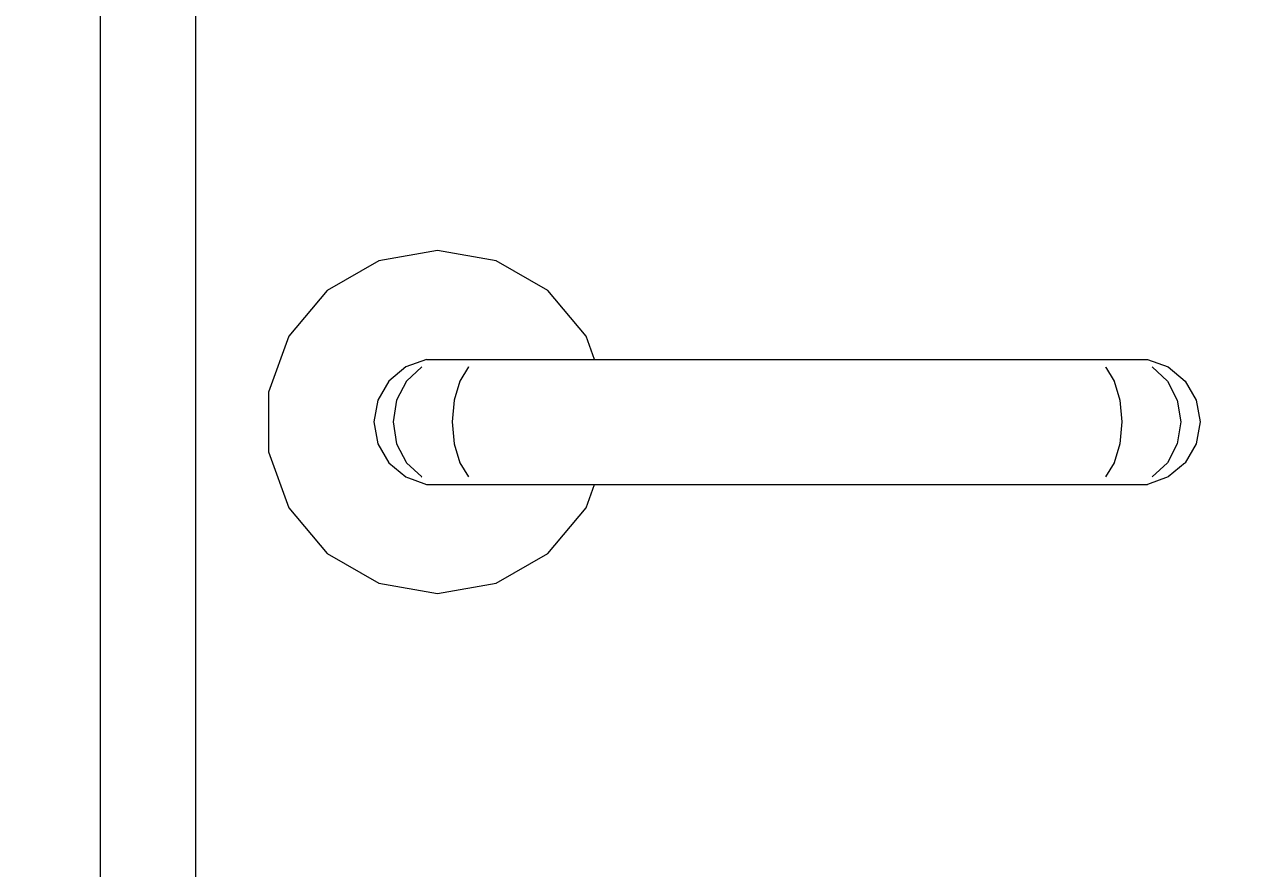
# Model space of a CAD drawing. Header units: millimetres. Extents: x -15634 to 67596, y -3027 to 55843.
# Drawn here: x 11357.4 to 11548.9, y 18925.3 to 19058.2 of the extents above; entities that cross this region are included whole.
import ezdxf

# ---------------------------------------------------------------- set-up
doc = ezdxf.new("R2010")
doc.units = ezdxf.units.MM
doc.header["$MEASUREMENT"] = 0
doc.set_wipeout_variables(frame=1)
doc.linetypes.add('Wipeout_Contour', pattern=[1000, 0, -1000])
doc.layers.add('Dimensioning - General', color=7, linetype='Continuous')
doc.layers.add('Structural - Bearing', color=7, linetype='Continuous')
for name, color, linetype, lineweight, true_color in [('Dimensioning - General_Pen_No__61', 7, 'Continuous', 20, 0x6a6a6a), ('Dimensioning - General_Pen_No__88', 7, 'Continuous', 20, 0xfd4435), ('Structural - Bearing_Pen_No__82', 7, 'Continuous', 20, 0xaaaaaa)]:
    doc.layers.add(name, color=color, linetype=linetype, lineweight=lineweight, true_color=true_color)
doc.styles.add('GENERATED_STYLE_6', font='calibril.ttf')
doc.dimstyles.new('GENERATED_STYLE__3', dxfattribs={"dimtxt": 195.999997, "dimasz": 106.4, "dimexe": 0.18, "dimexo": 0.0625, "dimgap": 0.09, "dimtad": 1, "dimdec": 0, "dimlfac": 0.1, "dimzin": 0, "dimdsep": 46, "dimtxsty": 'GENERATED_STYLE_6', "dimblk": 'ARROWHEAD_2', "dimblk1": 'ARROWHEAD_2', "dimblk2": 'ARROWHEAD_2', "dimcen": 0.09, "dimse1": 1, "dimse2": 1, "dimclrd": 256, "dimclre": 256, "dimclrt": 256, "dimadec": 0, "dimazin": 0, "dimtfac": 1, "dimtdec": 4, "dimtmove": 0, "dimatfit": 3, "dimfxl": 1, "dimtolj": 1, "dimtzin": 0, "dimarcsym": 0})

# ---------------------------------------------------------------- blocks, each defined once
blk = doc.blocks.new('*D47')
at = {"layer": 'Dimensioning - General_Pen_No__61', "color": 251, "linetype": 'Continuous', "lineweight": 20, "true_color": 0x6a6a6a, "transparency": 16777216}
for p, q in [((27454.43, 20636.02), (27594.43, 20555.19)), ((27629.43, 20595.6), (27419.43, 20595.6)), ((27524.43, 17895.6), (27524.43, 20595.6)), ((27454.43, 17936.02), (27594.43, 17855.19)), ((27629.43, 17895.6), (27419.43, 17895.6))]:
    blk.add_line(p, q, dxfattribs=at)
at = {"layer": 'Dimensioning - General_Pen_No__88', "color": 20, "lineweight": 20, "true_color": 0xfd4435, "transparency": 16777216, "char_height": 196, "attachment_point": 7, "rotation": 90, "style": 'GENERATED_STYLE_6'}
for s, insert in [('\\A1;{\\pql;\\fCalibri Light|b0|i0|c0|p34;20}', (27485.23, 20237.36)), ('\\A1;{\\pql;\\fCalibri Light|b0|i0|c0|p34;270}', (27485.23, 19007.27))]:
    blk.add_mtext(s, dxfattribs=dict(at, insert=insert))
blk = doc.blocks.new('ARROWHEAD_2')
at = {"color": 0, "linetype": 'Continuous', "lineweight": 0}
for p, q in [((-0.3781, -0.655), (0.3781, 0.655)), ((0, 0), (-1, 0))]:
    blk.add_line(p, q, dxfattribs=at)
blk = doc.blocks.new('*D95')
at = {"layer": 'Dimensioning - General_Pen_No__61', "color": 251, "linetype": 'Continuous', "lineweight": 20, "true_color": 0x6a6a6a, "transparency": 16777216}
for p, q in [((28004.43, 20636.02), (28144.43, 20555.19)), ((28179.43, 20595.6), (27969.43, 20595.6)), ((28074.43, 17895.6), (28074.43, 20595.6)), ((28004.43, 17936.02), (28144.43, 17855.19)), ((28179.43, 17895.6), (27969.43, 17895.6))]:
    blk.add_line(p, q, dxfattribs=at)
at = {"layer": 'Dimensioning - General_Pen_No__88', "color": 20, "lineweight": 20, "true_color": 0xfd4435, "transparency": 16777216, "char_height": 196, "attachment_point": 7, "rotation": 90, "style": 'GENERATED_STYLE_6'}
for s, insert in [('\\A1;{\\pql;\\fCalibri Light|b0|i0|c0|p34;20}', (28035.23, 20237.36)), ('\\A1;{\\pql;\\fCalibri Light|b0|i0|c0|p34;270}', (28035.23, 19007.27))]:
    blk.add_mtext(s, dxfattribs=dict(at, insert=insert))
blk = doc.blocks.new('*D126')
at = {"layer": 'Dimensioning - General_Pen_No__61', "color": 251, "linetype": 'Continuous', "lineweight": 20, "true_color": 0x6a6a6a, "transparency": 16777216}
for p, q in [((28554.43, 20836.02), (28694.43, 20755.19)), ((28729.43, 20795.6), (28519.43, 20795.6)), ((28624.43, 17895.6), (28624.43, 20795.6)), ((28554.43, 17936.02), (28694.43, 17855.19)), ((28729.43, 17895.6), (28519.43, 17895.6))]:
    blk.add_line(p, q, dxfattribs=at)
at = {"layer": 'Dimensioning - General_Pen_No__88', "color": 20, "lineweight": 20, "true_color": 0xfd4435, "transparency": 16777216, "insert": (28585.23, 19107.27), "char_height": 196, "attachment_point": 7, "rotation": 90, "style": 'GENERATED_STYLE_6'}
blk.add_mtext('\\A1;{\\pql;\\fCalibri Light|b0|i0|c0|p34;290}', dxfattribs=at)
blk = doc.blocks.new('*D143')
at = {"layer": 'Dimensioning - General_Pen_No__61', "color": 251, "linetype": 'Continuous', "lineweight": 20, "true_color": 0x6a6a6a, "transparency": 16777216}
for p, q in [((34964.93, 20636.02), (35104.93, 20555.19)), ((35139.93, 20595.6), (34929.93, 20595.6)), ((35034.93, 17895.6), (35034.93, 20595.6)), ((34964.93, 17936.02), (35104.93, 17855.19)), ((35139.93, 17895.6), (34929.93, 17895.6))]:
    blk.add_line(p, q, dxfattribs=at)
at = {"layer": 'Dimensioning - General_Pen_No__88', "color": 20, "lineweight": 20, "true_color": 0xfd4435, "transparency": 16777216, "char_height": 196, "attachment_point": 7, "rotation": 90, "style": 'GENERATED_STYLE_6'}
for s, insert in [('\\A1;{\\pql;\\fCalibri Light|b0|i0|c0|p34;20}', (34995.73, 20237.36)), ('\\A1;{\\pql;\\fCalibri Light|b0|i0|c0|p34;270}', (34995.73, 19007.27))]:
    blk.add_mtext(s, dxfattribs=dict(at, insert=insert))
blk = doc.blocks.new('*D191')
at = {"layer": 'Dimensioning - General_Pen_No__61', "color": 251, "linetype": 'Continuous', "lineweight": 20, "true_color": 0x6a6a6a, "transparency": 16777216}
for p, q in [((35514.93, 20636.02), (35654.93, 20555.19)), ((35689.93, 20595.6), (35479.93, 20595.6)), ((35584.93, 17895.6), (35584.93, 20595.6)), ((35514.93, 17936.02), (35654.93, 17855.19)), ((35689.93, 17895.6), (35479.93, 17895.6))]:
    blk.add_line(p, q, dxfattribs=at)
at = {"layer": 'Dimensioning - General_Pen_No__88', "color": 20, "lineweight": 20, "true_color": 0xfd4435, "transparency": 16777216, "char_height": 196, "attachment_point": 7, "rotation": 90, "style": 'GENERATED_STYLE_6'}
for s, insert in [('\\A1;{\\pql;\\fCalibri Light|b0|i0|c0|p34;20}', (35545.73, 20237.36)), ('\\A1;{\\pql;\\fCalibri Light|b0|i0|c0|p34;270}', (35545.73, 19007.27))]:
    blk.add_mtext(s, dxfattribs=dict(at, insert=insert))
blk = doc.blocks.new('*D222')
at = {"layer": 'Dimensioning - General_Pen_No__61', "color": 251, "linetype": 'Continuous', "lineweight": 20, "true_color": 0x6a6a6a, "transparency": 16777216}
for p, q in [((36064.93, 20836.02), (36204.93, 20755.19)), ((36239.93, 20795.6), (36029.93, 20795.6)), ((36134.93, 17895.6), (36134.93, 20795.6)), ((36064.93, 17936.02), (36204.93, 17855.19)), ((36239.93, 17895.6), (36029.93, 17895.6))]:
    blk.add_line(p, q, dxfattribs=at)
at = {"layer": 'Dimensioning - General_Pen_No__88', "color": 20, "lineweight": 20, "true_color": 0xfd4435, "transparency": 16777216, "insert": (36095.73, 19107.27), "char_height": 196, "attachment_point": 7, "rotation": 90, "style": 'GENERATED_STYLE_6'}
blk.add_mtext('\\A1;{\\pql;\\fCalibri Light|b0|i0|c0|p34;290}', dxfattribs=at)

msp = doc.modelspace()

# ---------------------------------------------------------------- wipeouts: each hides what was drawn before it
at = {"color": 254, "linetype": 'Wipeout_Contour', "lineweight": 0, "ltscale": 88704.796109}
msp.add_wipeout([(11369.37, 20070.6), (11357.37, 20082.6), (11357.37, 17995.6), (11369.37, 17995.6)], dxfattribs=at).dxf.layer = 'Structural - Bearing'
at = {"color": 254, "linetype": 'Wipeout_Contour', "lineweight": 0, "ltscale": 620615.435976}
msp.add_wipeout([(11395.78, 19000.29), (11395.78, 18990.92), (11398.98, 18982.1), (11405.01, 18974.92), (11413.13, 18970.23), (11422.37, 18968.6), (11431.6, 18970.23), (11439.72, 18974.92), (11445.75, 18982.1), (11447.08, 18985.76), (11420.63, 18985.76), (11417.37, 18986.94), (11414.71, 18989.18), (11412.97, 18992.18), (11412.37, 18995.6), (11412.97, 18999.02), (11414.71, 19002.03), (11417.37, 19004.26), (11420.63, 19005.45), (11437.6, 19005.45), (11447.08, 19005.45), (11445.75, 19009.1), (11439.72, 19016.29), (11431.6, 19020.98), (11422.37, 19022.6), (11413.13, 19020.98), (11405.01, 19016.29), (11398.98, 19009.1)], dxfattribs=at).dxf.layer = 'Structural - Bearing'

# ---------------------------------------------------------------- next in the draw order: linework, layer by layer
at = {"layer": 'Structural - Bearing_Pen_No__82', "color": 253, "linetype": 'Continuous', "lineweight": 20, "true_color": 0xaaaaaa}
for p, q in [((11422.37, 19022.6), (11413.13, 19020.98)), ((11431.6, 19020.98), (11422.37, 19022.6)), ((11413.13, 19020.98), (11405.01, 19016.29)), ((11439.72, 19016.29), (11431.6, 19020.98)), ((11405.01, 19016.29), (11398.98, 19009.1)), ((11445.75, 19009.1), (11439.72, 19016.29)), ((11398.98, 19009.1), (11395.78, 19000.29)), ((11395.78, 19000.29), (11395.78, 18990.92)), ((11395.78, 18990.92), (11398.98, 18982.1)), ((11398.98, 18982.1), (11405.01, 18974.92)), ((11439.72, 18974.92), (11445.75, 18982.1)), ((11405.01, 18974.92), (11413.13, 18970.23)), ((11431.6, 18970.23), (11439.72, 18974.92)), ((11413.13, 18970.23), (11422.37, 18968.6)), ((11422.37, 18968.6), (11431.6, 18970.23))]:
    msp.add_line(p, q, dxfattribs=at)

# ---------------------------------------------------------------- next in the draw order: wipeouts: each hides what was drawn before it
at = {"color": 254, "linetype": 'Wipeout_Contour', "lineweight": 0, "ltscale": 88695.992113}
msp.add_wipeout([(11369.37, 17995.6), (11384.37, 17995.6), (11384.37, 20055.6), (11369.37, 20055.6)], dxfattribs=at).dxf.layer = 'Structural - Bearing'
at = {"color": 254, "linetype": 'Wipeout_Contour', "lineweight": 0, "ltscale": 88688.647094}
msp.add_wipeout([(11417.37, 19004.26), (11419.89, 19004.26), (11422.82, 19005.45), (11420.63, 19005.45)], dxfattribs=at).dxf.layer = 'Structural - Bearing'
at = {"color": 254, "linetype": 'Wipeout_Contour', "lineweight": 0, "ltscale": 88638.710441}
msp.add_wipeout([(11415.41, 18995.6), (11412.37, 18995.6), (11412.97, 18992.18), (11415.95, 18992.18)], dxfattribs=at).dxf.layer = 'Structural - Bearing'

# ---------------------------------------------------------------- next in the draw order: linework, layer by layer
at = {"layer": 'Structural - Bearing_Pen_No__82', "color": 253, "linetype": 'Continuous', "lineweight": 20, "true_color": 0xaaaaaa}
for p, q in [((11369.37, 17995.6), (11369.37, 20070.6)), ((11384.37, 17995.6), (11384.37, 20055.6))]:
    msp.add_line(p, q, dxfattribs=at)

# ---------------------------------------------------------------- next in the draw order: wipeouts: each hides what was drawn before it
at = {"color": 254, "linetype": 'Wipeout_Contour', "lineweight": 0, "ltscale": 88677.001641}
msp.add_wipeout([(11414.71, 19002.03), (11417.51, 19002.03), (11419.89, 19004.26), (11417.37, 19004.26)], dxfattribs=at).dxf.layer = 'Structural - Bearing'
at = {"color": 254, "linetype": 'Wipeout_Contour', "lineweight": 0, "ltscale": 88629.966085}
msp.add_wipeout([(11412.97, 18992.18), (11414.71, 18989.18), (11417.51, 18989.18), (11415.95, 18992.18)], dxfattribs=at).dxf.layer = 'Structural - Bearing'

# ---------------------------------------------------------------- next in the draw order: wipeouts: each hides what was drawn before it
at = {"color": 254, "linetype": 'Wipeout_Contour', "lineweight": 0, "ltscale": 88698.01036}
msp.add_wipeout([(11422.82, 19005.45), (11419.89, 19004.26), (11427.28, 19004.26), (11428.97, 19005.45)], dxfattribs=at).dxf.layer = 'Structural - Bearing'
at = {"color": 254, "linetype": 'Wipeout_Contour', "lineweight": 0, "ltscale": 88663.730475}
msp.add_wipeout([(11412.97, 18999.02), (11415.95, 18999.02), (11417.51, 19002.03), (11414.71, 19002.03)], dxfattribs=at).dxf.layer = 'Structural - Bearing'
at = {"color": 254, "linetype": 'Wipeout_Contour', "lineweight": 0, "ltscale": 88625.274023}
msp.add_wipeout([(11414.71, 18989.18), (11417.37, 18986.94), (11419.89, 18986.94), (11417.51, 18989.18)], dxfattribs=at).dxf.layer = 'Structural - Bearing'

# ---------------------------------------------------------------- next in the draw order: linework, layer by layer
at = {"layer": 'Structural - Bearing_Pen_No__82', "color": 253, "linetype": 'Continuous', "lineweight": 20, "true_color": 0xaaaaaa}
msp.add_line((11420.63, 19005.45), (11422.82, 19005.45), dxfattribs=at)

# ---------------------------------------------------------------- next in the draw order: wipeouts: each hides what was drawn before it
at = {"color": 254, "linetype": 'Wipeout_Contour', "lineweight": 0, "ltscale": 88687.848681}
msp.add_wipeout([(11419.89, 19004.26), (11417.51, 19002.03), (11425.9, 19002.03), (11427.28, 19004.26)], dxfattribs=at).dxf.layer = 'Structural - Bearing'
at = {"color": 254, "linetype": 'Wipeout_Contour', "lineweight": 0, "ltscale": 88650.436984}
msp.add_wipeout([(11412.97, 18999.02), (11412.37, 18995.6), (11415.41, 18995.6), (11415.95, 18999.02)], dxfattribs=at).dxf.layer = 'Structural - Bearing'
at = {"color": 254, "linetype": 'Wipeout_Contour', "lineweight": 0, "ltscale": 88625.197789}
msp.add_wipeout([(11417.37, 18986.94), (11420.63, 18985.76), (11422.82, 18985.76), (11419.89, 18986.94)], dxfattribs=at).dxf.layer = 'Structural - Bearing'

# ---------------------------------------------------------------- next in the draw order: linework, layer by layer
at = {"layer": 'Structural - Bearing_Pen_No__82', "color": 253, "linetype": 'Continuous', "lineweight": 20, "true_color": 0xaaaaaa}
for p, q in [((11420.63, 19005.45), (11417.37, 19004.26)), ((11412.97, 18999.02), (11412.37, 18995.6)), ((11412.37, 18995.6), (11412.97, 18992.18))]:
    msp.add_line(p, q, dxfattribs=at)

# ---------------------------------------------------------------- next in the draw order: wipeouts: each hides what was drawn before it
at = {"color": 254, "linetype": 'Wipeout_Contour', "lineweight": 0, "ltscale": 88714.059827}
msp.add_wipeout([(11428.97, 19005.45), (11427.28, 19004.26), (11436.71, 19004.26), (11437.14, 19005.45)], dxfattribs=at).dxf.layer = 'Structural - Bearing'
at = {"color": 254, "linetype": 'Wipeout_Contour', "lineweight": 0, "ltscale": 88675.682166}
msp.add_wipeout([(11415.95, 18999.02), (11425, 18999.02), (11425.9, 19002.03), (11417.51, 19002.03)], dxfattribs=at).dxf.layer = 'Structural - Bearing'
at = {"color": 254, "linetype": 'Wipeout_Contour', "lineweight": 0, "ltscale": 88651.256336}
msp.add_wipeout([(11424.69, 18995.6), (11415.41, 18995.6), (11415.95, 18992.18), (11425, 18992.18)], dxfattribs=at).dxf.layer = 'Structural - Bearing'

# ---------------------------------------------------------------- next in the draw order: linework, layer by layer
at = {"layer": 'Structural - Bearing_Pen_No__82', "color": 253, "linetype": 'Continuous', "lineweight": 20, "true_color": 0xaaaaaa}
for p, q in [((11422.82, 19005.45), (11428.97, 19005.45)), ((11417.37, 19004.26), (11414.71, 19002.03)), ((11419.89, 19004.26), (11417.51, 19002.03)), ((11412.97, 18992.18), (11414.71, 18989.18))]:
    msp.add_line(p, q, dxfattribs=at)

# ---------------------------------------------------------------- next in the draw order: wipeouts: each hides what was drawn before it
at = {"color": 254, "linetype": 'Wipeout_Contour', "lineweight": 0, "ltscale": 88706.232734}
msp.add_wipeout([(11427.28, 19004.26), (11425.9, 19002.03), (11436.36, 19002.03), (11436.71, 19004.26)], dxfattribs=at).dxf.layer = 'Structural - Bearing'
at = {"color": 254, "linetype": 'Wipeout_Contour', "lineweight": 0, "ltscale": 88662.981234}
msp.add_wipeout([(11415.41, 18995.6), (11424.69, 18995.6), (11425, 18999.02), (11415.95, 18999.02)], dxfattribs=at).dxf.layer = 'Structural - Bearing'
at = {"color": 254, "linetype": 'Wipeout_Contour', "lineweight": 0, "ltscale": 88641.922287}
msp.add_wipeout([(11425, 18992.18), (11415.95, 18992.18), (11417.51, 18989.18), (11425.9, 18989.18)], dxfattribs=at).dxf.layer = 'Structural - Bearing'

# ---------------------------------------------------------------- next in the draw order: linework, layer by layer
at = {"layer": 'Structural - Bearing_Pen_No__82', "color": 253, "linetype": 'Continuous', "lineweight": 20, "true_color": 0xaaaaaa}
for p, q in [((11414.71, 19002.03), (11412.97, 18999.02)), ((11417.51, 19002.03), (11415.95, 18999.02)), ((11415.95, 18999.02), (11415.41, 18995.6)), ((11415.41, 18995.6), (11415.95, 18992.18))]:
    msp.add_line(p, q, dxfattribs=at)

# ---------------------------------------------------------------- next in the draw order: wipeouts: each hides what was drawn before it
at = {"color": 254, "linetype": 'Wipeout_Contour', "lineweight": 0, "ltscale": 88806.827096}
msp.add_wipeout([(11437.14, 19005.45), (11436.71, 19004.26), (11518.03, 19004.26), (11517.6, 19005.45)], dxfattribs=at).dxf.layer = 'Structural - Bearing'
at = {"color": 254, "linetype": 'Wipeout_Contour', "lineweight": 0, "ltscale": 88695.799558}
msp.add_wipeout([(11425.9, 19002.03), (11425, 18999.02), (11436.13, 18999.02), (11436.36, 19002.03)], dxfattribs=at).dxf.layer = 'Structural - Bearing'
at = {"color": 254, "linetype": 'Wipeout_Contour', "lineweight": 0, "ltscale": 88672.298701}
msp.add_wipeout([(11424.69, 18995.6), (11425, 18992.18), (11436.13, 18992.18), (11436.05, 18995.6)], dxfattribs=at).dxf.layer = 'Structural - Bearing'
at = {"color": 254, "linetype": 'Wipeout_Contour', "lineweight": 0, "ltscale": 88636.127347}
msp.add_wipeout([(11425.9, 18989.18), (11417.51, 18989.18), (11419.89, 18986.94), (11427.28, 18986.94)], dxfattribs=at).dxf.layer = 'Structural - Bearing'

# ---------------------------------------------------------------- next in the draw order: linework, layer by layer
at = {"layer": 'Structural - Bearing_Pen_No__82', "color": 253, "linetype": 'Continuous', "lineweight": 20, "true_color": 0xaaaaaa}
for p, q in [((11447.08, 19005.45), (11445.75, 19009.1)), ((11428.97, 19005.45), (11437.14, 19005.45)), ((11427.28, 19004.26), (11425.9, 19002.03)), ((11415.95, 18992.18), (11417.51, 18989.18)), ((11414.71, 18989.18), (11417.37, 18986.94))]:
    msp.add_line(p, q, dxfattribs=at)

# ---------------------------------------------------------------- next in the draw order: wipeouts: each hides what was drawn before it
at = {"color": 254, "linetype": 'Wipeout_Contour', "lineweight": 0, "ltscale": 88800.973792}
msp.add_wipeout([(11436.71, 19004.26), (11436.36, 19002.03), (11518.38, 19002.03), (11518.03, 19004.26)], dxfattribs=at).dxf.layer = 'Structural - Bearing'
at = {"color": 254, "linetype": 'Wipeout_Contour', "lineweight": 0, "ltscale": 88684.020847}
msp.add_wipeout([(11425, 18999.02), (11424.69, 18995.6), (11436.05, 18995.6), (11436.13, 18999.02)], dxfattribs=at).dxf.layer = 'Structural - Bearing'
at = {"color": 254, "linetype": 'Wipeout_Contour', "lineweight": 0, "ltscale": 88662.047263}
msp.add_wipeout([(11425, 18992.18), (11425.9, 18989.18), (11436.36, 18989.18), (11436.13, 18992.18)], dxfattribs=at).dxf.layer = 'Structural - Bearing'
at = {"color": 254, "linetype": 'Wipeout_Contour', "lineweight": 0, "ltscale": 88634.567732}
msp.add_wipeout([(11419.89, 18986.94), (11422.82, 18985.76), (11428.97, 18985.76), (11427.28, 18986.94)], dxfattribs=at).dxf.layer = 'Structural - Bearing'

# ---------------------------------------------------------------- next in the draw order: linework, layer by layer
at = {"layer": 'Structural - Bearing_Pen_No__82', "color": 253, "linetype": 'Continuous', "lineweight": 20, "true_color": 0xaaaaaa}
for p, q in [((11425.9, 19002.03), (11425, 18999.02)), ((11425, 18999.02), (11424.69, 18995.6)), ((11424.69, 18995.6), (11425, 18992.18)), ((11417.51, 18989.18), (11419.89, 18986.94)), ((11417.37, 18986.94), (11420.63, 18985.76)), ((11420.63, 18985.76), (11422.82, 18985.76))]:
    msp.add_line(p, q, dxfattribs=at)

# ---------------------------------------------------------------- next in the draw order: wipeouts: each hides what was drawn before it
at = {"color": 254, "linetype": 'Wipeout_Contour', "lineweight": 0, "ltscale": 88899.649761}
msp.add_wipeout([(11517.6, 19005.45), (11518.03, 19004.26), (11527.46, 19004.26), (11525.77, 19005.45)], dxfattribs=at).dxf.layer = 'Structural - Bearing'
at = {"color": 254, "linetype": 'Wipeout_Contour', "lineweight": 0, "ltscale": 88792.004664}
msp.add_wipeout([(11436.36, 19002.03), (11436.13, 18999.02), (11518.6, 18999.02), (11518.38, 19002.03)], dxfattribs=at).dxf.layer = 'Structural - Bearing'
at = {"color": 254, "linetype": 'Wipeout_Contour', "lineweight": 0, "ltscale": 88769.292397}
msp.add_wipeout([(11436.05, 18995.6), (11436.13, 18992.18), (11518.6, 18992.18), (11518.68, 18995.6)], dxfattribs=at).dxf.layer = 'Structural - Bearing'
at = {"color": 254, "linetype": 'Wipeout_Contour', "lineweight": 0, "ltscale": 88654.522039}
msp.add_wipeout([(11425.9, 18989.18), (11427.28, 18986.94), (11436.71, 18986.94), (11436.36, 18989.18)], dxfattribs=at).dxf.layer = 'Structural - Bearing'

# ---------------------------------------------------------------- next in the draw order: linework, layer by layer
at = {"layer": 'Structural - Bearing_Pen_No__82', "color": 253, "linetype": 'Continuous', "lineweight": 20, "true_color": 0xaaaaaa}
for p, q in [((11437.14, 19005.45), (11517.6, 19005.45)), ((11425, 18992.18), (11425.9, 18989.18))]:
    msp.add_line(p, q, dxfattribs=at)

# ---------------------------------------------------------------- next in the draw order: wipeouts: each hides what was drawn before it
at = {"color": 254, "linetype": 'Wipeout_Contour', "lineweight": 0, "ltscale": 88895.77816}
msp.add_wipeout([(11518.03, 19004.26), (11518.38, 19002.03), (11528.83, 19002.03), (11527.46, 19004.26)], dxfattribs=at).dxf.layer = 'Structural - Bearing'
at = {"color": 254, "linetype": 'Wipeout_Contour', "lineweight": 0, "ltscale": 88781.001774}
msp.add_wipeout([(11436.13, 18999.02), (11436.05, 18995.6), (11518.68, 18995.6), (11518.6, 18999.02)], dxfattribs=at).dxf.layer = 'Structural - Bearing'
at = {"color": 254, "linetype": 'Wipeout_Contour', "lineweight": 0, "ltscale": 88758.288857}
msp.add_wipeout([(11436.13, 18992.18), (11436.36, 18989.18), (11518.38, 18989.18), (11518.6, 18992.18)], dxfattribs=at).dxf.layer = 'Structural - Bearing'
at = {"color": 254, "linetype": 'Wipeout_Contour', "lineweight": 0, "ltscale": 88650.628631}
msp.add_wipeout([(11427.28, 18986.94), (11428.97, 18985.76), (11437.14, 18985.76), (11436.71, 18986.94)], dxfattribs=at).dxf.layer = 'Structural - Bearing'

# ---------------------------------------------------------------- next in the draw order: linework, layer by layer
at = {"layer": 'Structural - Bearing_Pen_No__82', "color": 253, "linetype": 'Continuous', "lineweight": 20, "true_color": 0xaaaaaa}
for p, q in [((11425.9, 18989.18), (11427.28, 18986.94)), ((11422.82, 18985.76), (11428.97, 18985.76))]:
    msp.add_line(p, q, dxfattribs=at)

# ---------------------------------------------------------------- next in the draw order: wipeouts: each hides what was drawn before it
at = {"color": 254, "linetype": 'Wipeout_Contour', "lineweight": 0, "ltscale": 88915.798641}
msp.add_wipeout([(11531.91, 19005.45), (11525.77, 19005.45), (11527.46, 19004.26), (11534.84, 19004.26)], dxfattribs=at).dxf.layer = 'Structural - Bearing'
at = {"color": 254, "linetype": 'Wipeout_Contour', "lineweight": 0, "ltscale": 88888.279096}
msp.add_wipeout([(11518.38, 19002.03), (11518.6, 18999.02), (11529.73, 18999.02), (11528.83, 19002.03)], dxfattribs=at).dxf.layer = 'Structural - Bearing'
at = {"color": 254, "linetype": 'Wipeout_Contour', "lineweight": 0, "ltscale": 88866.358624}
msp.add_wipeout([(11518.68, 18995.6), (11518.6, 18992.18), (11529.73, 18992.18), (11530.04, 18995.6)], dxfattribs=at).dxf.layer = 'Structural - Bearing'
at = {"color": 254, "linetype": 'Wipeout_Contour', "lineweight": 0, "ltscale": 88749.318179}
msp.add_wipeout([(11436.36, 18989.18), (11436.71, 18986.94), (11518.03, 18986.94), (11518.38, 18989.18)], dxfattribs=at).dxf.layer = 'Structural - Bearing'

# ---------------------------------------------------------------- next in the draw order: linework, layer by layer
at = {"layer": 'Structural - Bearing_Pen_No__82', "color": 253, "linetype": 'Continuous', "lineweight": 20, "true_color": 0xaaaaaa}
msp.add_line((11517.6, 19005.45), (11525.77, 19005.45), dxfattribs=at)

# ---------------------------------------------------------------- next in the draw order: wipeouts: each hides what was drawn before it
at = {"color": 254, "linetype": 'Wipeout_Contour', "lineweight": 0, "ltscale": 88914.279612}
msp.add_wipeout([(11527.46, 19004.26), (11528.83, 19002.03), (11537.23, 19002.03), (11534.84, 19004.26)], dxfattribs=at).dxf.layer = 'Structural - Bearing'
at = {"color": 254, "linetype": 'Wipeout_Contour', "lineweight": 0, "ltscale": 88878.055228}
msp.add_wipeout([(11518.6, 18999.02), (11518.68, 18995.6), (11530.04, 18995.6), (11529.73, 18999.02)], dxfattribs=at).dxf.layer = 'Structural - Bearing'
at = {"color": 254, "linetype": 'Wipeout_Contour', "lineweight": 0, "ltscale": 88854.599785}
msp.add_wipeout([(11518.6, 18992.18), (11518.38, 18989.18), (11528.83, 18989.18), (11529.73, 18992.18)], dxfattribs=at).dxf.layer = 'Structural - Bearing'
at = {"color": 254, "linetype": 'Wipeout_Contour', "lineweight": 0, "ltscale": 88743.462106}
msp.add_wipeout([(11436.71, 18986.94), (11437.14, 18985.76), (11517.6, 18985.76), (11518.03, 18986.94)], dxfattribs=at).dxf.layer = 'Structural - Bearing'

# ---------------------------------------------------------------- next in the draw order: linework, layer by layer
at = {"layer": 'Structural - Bearing_Pen_No__82', "color": 253, "linetype": 'Continuous', "lineweight": 20, "true_color": 0xaaaaaa}
for p, q in [((11428.97, 18985.76), (11437.14, 18985.76)), ((11445.75, 18982.1), (11447.08, 18985.76))]:
    msp.add_line(p, q, dxfattribs=at)

# ---------------------------------------------------------------- next in the draw order: wipeouts: each hides what was drawn before it
at = {"color": 254, "linetype": 'Wipeout_Contour', "lineweight": 0, "ltscale": 88925.226817}
msp.add_wipeout([(11531.91, 19005.45), (11534.84, 19004.26), (11537.37, 19004.26), (11534.1, 19005.45)], dxfattribs=at).dxf.layer = 'Structural - Bearing'
at = {"color": 254, "linetype": 'Wipeout_Contour', "lineweight": 0, "ltscale": 88908.527767}
msp.add_wipeout([(11528.83, 19002.03), (11529.73, 18999.02), (11538.78, 18999.02), (11537.23, 19002.03)], dxfattribs=at).dxf.layer = 'Structural - Bearing'
at = {"color": 254, "linetype": 'Wipeout_Contour', "lineweight": 0, "ltscale": 88887.53983}
msp.add_wipeout([(11530.04, 18995.6), (11529.73, 18992.18), (11538.78, 18992.18), (11539.32, 18995.6)], dxfattribs=at).dxf.layer = 'Structural - Bearing'
at = {"color": 254, "linetype": 'Wipeout_Contour', "lineweight": 0, "ltscale": 88844.17764}
msp.add_wipeout([(11518.38, 18989.18), (11518.03, 18986.94), (11527.46, 18986.94), (11528.83, 18989.18)], dxfattribs=at).dxf.layer = 'Structural - Bearing'

# ---------------------------------------------------------------- next in the draw order: linework, layer by layer
at = {"layer": 'Structural - Bearing_Pen_No__82', "color": 253, "linetype": 'Continuous', "lineweight": 20, "true_color": 0xaaaaaa}
for p, q in [((11525.77, 19005.45), (11531.91, 19005.45)), ((11531.91, 19005.45), (11534.1, 19005.45)), ((11527.46, 19004.26), (11528.83, 19002.03))]:
    msp.add_line(p, q, dxfattribs=at)

# ---------------------------------------------------------------- next in the draw order: wipeouts: each hides what was drawn before it
at = {"color": 254, "linetype": 'Wipeout_Contour', "lineweight": 0, "ltscale": 88925.204886}
msp.add_wipeout([(11534.84, 19004.26), (11537.23, 19002.03), (11540.03, 19002.03), (11537.37, 19004.26)], dxfattribs=at).dxf.layer = 'Structural - Bearing'
at = {"color": 254, "linetype": 'Wipeout_Contour', "lineweight": 0, "ltscale": 88899.233678}
msp.add_wipeout([(11529.73, 18999.02), (11530.04, 18995.6), (11539.32, 18995.6), (11538.78, 18999.02)], dxfattribs=at).dxf.layer = 'Structural - Bearing'
at = {"color": 254, "linetype": 'Wipeout_Contour', "lineweight": 0, "ltscale": 88874.856053}
msp.add_wipeout([(11529.73, 18992.18), (11528.83, 18989.18), (11537.23, 18989.18), (11538.78, 18992.18)], dxfattribs=at).dxf.layer = 'Structural - Bearing'
at = {"color": 254, "linetype": 'Wipeout_Contour', "lineweight": 0, "ltscale": 88836.35099}
msp.add_wipeout([(11518.03, 18986.94), (11517.6, 18985.76), (11525.77, 18985.76), (11527.46, 18986.94)], dxfattribs=at).dxf.layer = 'Structural - Bearing'

# ---------------------------------------------------------------- next in the draw order: linework, layer by layer
at = {"layer": 'Structural - Bearing_Pen_No__82', "color": 253, "linetype": 'Continuous', "lineweight": 20, "true_color": 0xaaaaaa}
for p, q in [((11534.1, 19005.45), (11537.37, 19004.26)), ((11528.83, 19002.03), (11529.73, 18999.02)), ((11529.73, 18999.02), (11530.04, 18995.6)), ((11530.04, 18995.6), (11529.73, 18992.18)), ((11437.14, 18985.76), (11517.6, 18985.76))]:
    msp.add_line(p, q, dxfattribs=at)

# ---------------------------------------------------------------- next in the draw order: wipeouts: each hides what was drawn before it
at = {"color": 254, "linetype": 'Wipeout_Contour', "lineweight": 0, "ltscale": 88920.568165}
msp.add_wipeout([(11537.23, 19002.03), (11538.78, 18999.02), (11541.76, 18999.02), (11540.03, 19002.03)], dxfattribs=at).dxf.layer = 'Structural - Bearing'
at = {"color": 254, "linetype": 'Wipeout_Contour', "lineweight": 0, "ltscale": 88900.180206}
msp.add_wipeout([(11539.32, 18995.6), (11538.78, 18992.18), (11541.76, 18992.18), (11542.37, 18995.6)], dxfattribs=at).dxf.layer = 'Structural - Bearing'
at = {"color": 254, "linetype": 'Wipeout_Contour', "lineweight": 0, "ltscale": 88862.68975}
msp.add_wipeout([(11528.83, 18989.18), (11527.46, 18986.94), (11534.84, 18986.94), (11537.23, 18989.18)], dxfattribs=at).dxf.layer = 'Structural - Bearing'

# ---------------------------------------------------------------- next in the draw order: linework, layer by layer
at = {"layer": 'Structural - Bearing_Pen_No__82', "color": 253, "linetype": 'Continuous', "lineweight": 20, "true_color": 0xaaaaaa}
for p, q in [((11534.84, 19004.26), (11537.23, 19002.03)), ((11537.37, 19004.26), (11540.03, 19002.03)), ((11529.73, 18992.18), (11528.83, 18989.18))]:
    msp.add_line(p, q, dxfattribs=at)

# ---------------------------------------------------------------- next in the draw order: wipeouts: each hides what was drawn before it
at = {"color": 254, "linetype": 'Wipeout_Contour', "lineweight": 0, "ltscale": 88911.872406}
msp.add_wipeout([(11541.76, 18999.02), (11538.78, 18999.02), (11539.32, 18995.6), (11542.37, 18995.6)], dxfattribs=at).dxf.layer = 'Structural - Bearing'
at = {"color": 254, "linetype": 'Wipeout_Contour', "lineweight": 0, "ltscale": 88886.900971}
msp.add_wipeout([(11537.23, 18989.18), (11540.03, 18989.18), (11541.76, 18992.18), (11538.78, 18992.18)], dxfattribs=at).dxf.layer = 'Structural - Bearing'
at = {"color": 254, "linetype": 'Wipeout_Contour', "lineweight": 0, "ltscale": 88852.511321}
msp.add_wipeout([(11525.77, 18985.76), (11531.91, 18985.76), (11534.84, 18986.94), (11527.46, 18986.94)], dxfattribs=at).dxf.layer = 'Structural - Bearing'

# ---------------------------------------------------------------- next in the draw order: linework, layer by layer
at = {"layer": 'Structural - Bearing_Pen_No__82', "color": 253, "linetype": 'Continuous', "lineweight": 20, "true_color": 0xaaaaaa}
for p, q in [((11537.23, 19002.03), (11538.78, 18999.02)), ((11540.03, 19002.03), (11541.76, 18999.02)), ((11538.78, 18999.02), (11539.32, 18995.6)), ((11541.76, 18999.02), (11542.37, 18995.6)), ((11539.32, 18995.6), (11538.78, 18992.18)), ((11542.37, 18995.6), (11541.76, 18992.18)), ((11528.83, 18989.18), (11527.46, 18986.94)), ((11517.6, 18985.76), (11525.77, 18985.76))]:
    msp.add_line(p, q, dxfattribs=at)

# ---------------------------------------------------------------- next in the draw order: wipeouts: each hides what was drawn before it
at = {"color": 254, "linetype": 'Wipeout_Contour', "lineweight": 0, "ltscale": 88873.621321}
msp.add_wipeout([(11534.84, 18986.94), (11537.37, 18986.94), (11540.03, 18989.18), (11537.23, 18989.18)], dxfattribs=at).dxf.layer = 'Structural - Bearing'

# ---------------------------------------------------------------- next in the draw order: linework, layer by layer
at = {"layer": 'Structural - Bearing_Pen_No__82', "color": 253, "linetype": 'Continuous', "lineweight": 20, "true_color": 0xaaaaaa}
for p, q in [((11538.78, 18992.18), (11537.23, 18989.18)), ((11541.76, 18992.18), (11540.03, 18989.18))]:
    msp.add_line(p, q, dxfattribs=at)

# ---------------------------------------------------------------- next in the draw order: wipeouts: each hides what was drawn before it
at = {"color": 254, "linetype": 'Wipeout_Contour', "lineweight": 0, "ltscale": 88861.946187}
msp.add_wipeout([(11534.84, 18986.94), (11531.91, 18985.76), (11534.1, 18985.76), (11537.37, 18986.94)], dxfattribs=at).dxf.layer = 'Structural - Bearing'

# ---------------------------------------------------------------- next in the draw order: linework, layer by layer
at = {"layer": 'Structural - Bearing_Pen_No__82', "color": 253, "linetype": 'Continuous', "lineweight": 20, "true_color": 0xaaaaaa}
for p, q in [((11537.23, 18989.18), (11534.84, 18986.94)), ((11540.03, 18989.18), (11537.37, 18986.94)), ((11525.77, 18985.76), (11531.91, 18985.76)), ((11531.91, 18985.76), (11534.1, 18985.76)), ((11537.37, 18986.94), (11534.1, 18985.76))]:
    msp.add_line(p, q, dxfattribs=at)

# ---------------------------------------------------------------- next in the draw order: dimensions: what is measured, and where the dimension line sits
at = {"layer": 'Dimensioning - General', "color": 251, "linetype": 'Continuous', "lineweight": 20, "true_color": 0x6a6a6a}
for base, p1, p2, picture, middle in [((28624.43, 20795.6), (2485.84, 17895.6), (2538.55, 20795.6), '*D126', (28487.23, 19331.4)), ((36134.93, 20795.6), (9996.34, 17895.6), (10049.05, 20795.6), '*D222', (35997.73, 19331.4)), ((28074.43, 20595.6), (-21.41, 17895.6), (-168.99, 20595.6), '*D95', (27937.23, 19231.4)), ((27524.43, 20595.6), (157.23, 17895.6), (162.53, 20595.6), '*D47', (27387.23, 19231.4)), ((35584.93, 20595.6), (7489.09, 17895.6), (7341.51, 20595.6), '*D191', (35447.73, 19231.4)), ((35034.93, 20595.6), (7667.73, 17895.6), (7673.02, 20595.6), '*D143', (34897.73, 19231.4))]:
    dim = msp.add_linear_dim(base=base, p1=p1, p2=p2, angle=90, dimstyle='GENERATED_STYLE__3', dxfattribs=at)
    dim.commit()
    dim.dimension.update_dxf_attribs({"geometry": picture, "text_midpoint": middle, "dimtype": 160, "text_rotation": 90})

doc.saveas('drawing.dxf')
